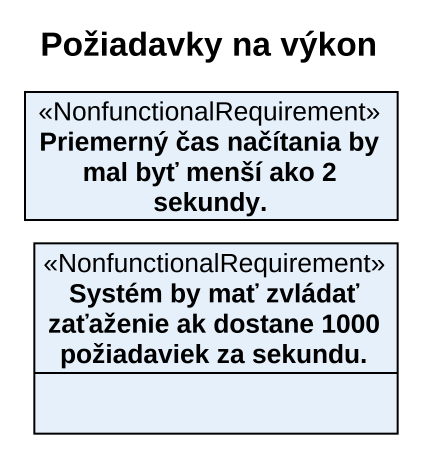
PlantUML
@startuml
title Požiadavky na výkon
hide circle
hide empty members
class "Priemerný čas načítania by mal byť menší ako 2 sekundy." as Priemerný_čas_načítania_by <<NonfunctionalRequirement>>
class "Systém by mať zvládať zaťaženie ak dostane 1000 požiadaviek za sekundu." as Systém_by_mať_zvládať <<NonfunctionalRequirement>>
@enduml
